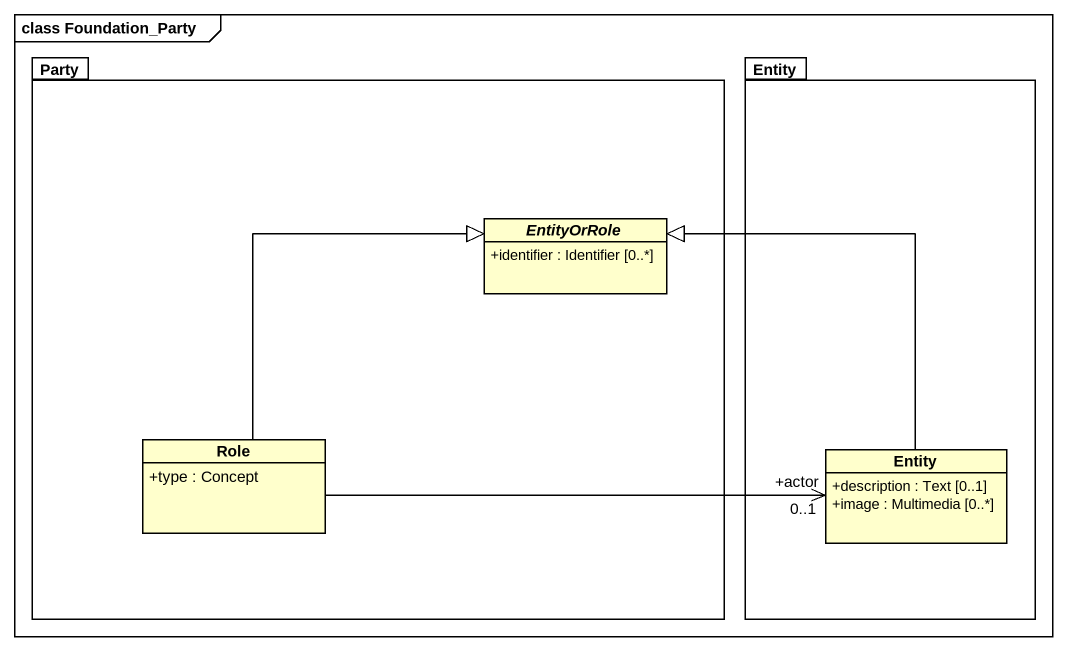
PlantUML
@startuml
mainframe class Foundation_Party
hide circle
hide empty members
skinparam classAttributeIconSize 0
package Party {
  abstract class EntityOrRole {
    +identifier : Identifier [0..*]
  }
  class Role {
    +type : Concept
  }
}
package "Entity" as Entity_ {
  class "Entity" as Entity__2 {
    +description : Text [0..1]
    +image : Multimedia [0..*]
  }
}
Role -up-|> EntityOrRole
Entity__2 -up-|> EntityOrRole
Entity__2 "+actor\n0..1" <-left- Role
@enduml
